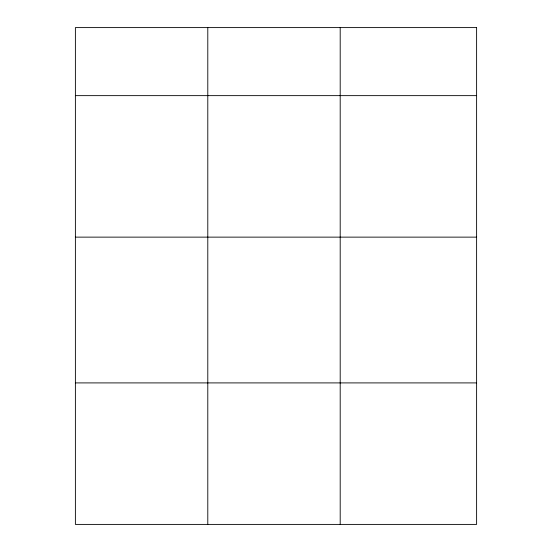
<?xml version="1.0" encoding="UTF-8"?>
<svg xmlns="http://www.w3.org/2000/svg" width="552" height="552" viewBox="0 0 552 552"><rect width="100%" height="100%" fill="white"/><g stroke="black" fill="none" stroke-linecap="round" stroke-linejoin="round"><path stroke-width="0.83" d="M75.389 95.641L476.611 95.641M75.389 237.132L476.611 237.132M75.389 382.909L476.611 382.909M340.198 27.6L340.198 524.4M207.793 27.6L207.793 524.4M476.611 27.6L75.389 27.6L75.389 524.4L476.611 524.4L476.611 27.6"/></g></svg>
